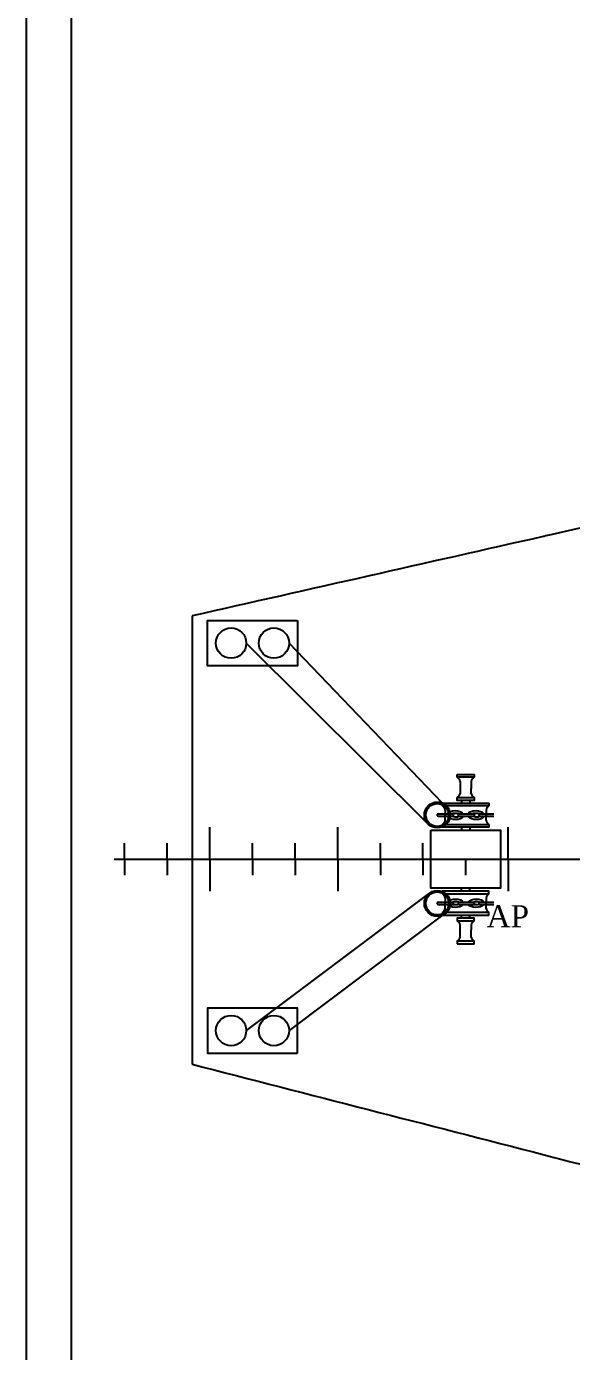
# Model space of a CAD drawing. Header units: millimetres. Extents: x 2592 to 2762, y 1632 to 1753.
# Drawn here: x 2591.74 to 2603.83, y 1656.98 to 1686.37 of the extents above; entities that cross this region are included whole.
import ezdxf

# ---------------------------------------------------------------- set-up
doc = ezdxf.new("R2010")
doc.units = ezdxf.units.MM
for name, color, linetype in [('-1', 7, 'Continuous'), ('15', 7, 'Continuous'), ('Layer3', 7, 'Continuous')]:
    doc.layers.add(name, color=color, linetype=linetype)
doc.styles.add('ASU', font='isocp.shx', dxfattribs={"height": 0.005})

msp = doc.modelspace()

# ---------------------------------------------------------------- linework, layer by layer
at = {"layer": '-1', "color": 7}
for points in [[(2761.939, 1631.918), (2591.739, 1631.918), (2591.739, 1752.718), (2761.939, 1752.718)], [(2760.939, 1632.918), (2592.739, 1632.918), (2592.739, 1751.718), (2760.939, 1751.718)]]:
    msp.add_lwpolyline(points, close=True, dxfattribs=at)
for p, q in [((2600.669, 1668.664), (2596.615, 1672.693)), ((2600.966, 1669.147), (2597.566, 1672.693)), ((2601.359, 1669.628), (2601.359, 1669.362)), ((2601.605, 1669.628), (2601.605, 1669.469)), ((2601.605, 1669.362), (2601.605, 1669.469)), ((2601.029, 1668.993), (2601.029, 1668.879)), ((2601.392, 1669.207), (2601.392, 1669.147)), ((2601.572, 1669.207), (2601.572, 1669.147)), ((2601.935, 1668.993), (2601.935, 1668.879)), ((2601.029, 1668.764), (2601.029, 1668.879)), ((2601.935, 1668.764), (2601.935, 1668.879)), ((2595.809, 1668.256), (2595.809, 1668.609)), ((2598.645, 1668.256), (2598.645, 1668.609)), ((2601.392, 1668.61), (2601.392, 1668.546)), ((2601.572, 1668.61), (2601.572, 1668.546)), ((2602.428, 1668.256), (2602.428, 1668.609)), ((2593.917, 1667.902), (2593.917, 1668.256)), ((2594.863, 1667.902), (2594.863, 1668.256)), ((2595.809, 1667.902), (2595.809, 1668.256)), ((2595.809, 1667.902), (2595.809, 1668.256)), ((2596.754, 1667.902), (2596.754, 1668.256)), ((2597.7, 1667.902), (2597.7, 1668.256)), ((2598.645, 1667.902), (2598.645, 1668.256)), ((2599.591, 1667.902), (2599.591, 1668.256)), ((2600.536, 1667.902), (2600.536, 1668.256)), ((2602.428, 1667.902), (2602.428, 1668.256)), ((2593.917, 1667.902), (2593.917, 1667.548)), ((2594.863, 1667.902), (2594.863, 1667.548)), ((2595.809, 1667.902), (2595.809, 1667.548)), ((2595.809, 1667.902), (2595.809, 1667.548)), ((2596.754, 1667.902), (2596.754, 1667.548)), ((2597.7, 1667.902), (2597.7, 1667.548)), ((2598.645, 1667.902), (2598.645, 1667.548)), ((2599.591, 1667.902), (2599.591, 1667.548)), ((2600.536, 1667.902), (2600.536, 1667.548)), ((2601.482, 1667.902), (2601.482, 1667.548)), ((2602.428, 1667.902), (2602.428, 1667.548)), ((2595.809, 1667.548), (2595.809, 1667.195)), ((2598.645, 1667.548), (2598.645, 1667.195)), ((2602.428, 1667.548), (2602.428, 1667.195)), ((2601.392, 1667.194), (2601.392, 1667.258)), ((2601.572, 1667.194), (2601.572, 1667.258)), ((2600.669, 1667.14), (2596.615, 1664.101)), ((2601.029, 1667.04), (2601.029, 1666.925)), ((2601.029, 1666.811), (2601.029, 1666.925)), ((2601.935, 1667.04), (2601.935, 1666.925)), ((2601.935, 1666.811), (2601.935, 1666.925)), ((2600.966, 1666.657), (2597.566, 1664.101)), ((2601.392, 1666.597), (2601.392, 1666.657)), ((2601.572, 1666.597), (2601.572, 1666.657)), ((2601.359, 1666.176), (2601.359, 1666.442)), ((2601.605, 1666.442), (2601.605, 1666.335)), ((2601.605, 1666.176), (2601.605, 1666.335))]:
    msp.add_line(p, q)
at = {"ltscale": 5}
for p, q in [((2600.854, 1668.879), (2600.854, 1668.883)), ((2600.879, 1668.908), (2601.19, 1668.908)), ((2600.879, 1668.853), (2601.19, 1668.853)), ((2601.215, 1668.883), (2601.215, 1668.879)), ((2601.314, 1668.879), (2601.314, 1668.883)), ((2601.34, 1668.908), (2601.65, 1668.908)), ((2601.34, 1668.853), (2601.65, 1668.853)), ((2601.676, 1668.883), (2601.676, 1668.879)), ((2601.772, 1668.879), (2601.772, 1668.883)), ((2601.798, 1668.908), (2602.108, 1668.908)), ((2601.798, 1668.908), (2602.108, 1668.908)), ((2601.798, 1668.908), (2602.108, 1668.908)), ((2601.798, 1668.853), (2602.108, 1668.853)), ((2601.798, 1668.853), (2602.108, 1668.853)), ((2601.798, 1668.853), (2602.108, 1668.853)), ((2593.688, 1667.902), (2702.658, 1667.902)), ((2600.854, 1666.925), (2600.854, 1666.921)), ((2600.879, 1666.951), (2601.19, 1666.951)), ((2600.879, 1666.896), (2601.19, 1666.896)), ((2601.215, 1666.921), (2601.215, 1666.925)), ((2601.314, 1666.925), (2601.314, 1666.921)), ((2601.34, 1666.951), (2601.65, 1666.951)), ((2601.34, 1666.896), (2601.65, 1666.896)), ((2601.676, 1666.921), (2601.676, 1666.925)), ((2601.772, 1666.925), (2601.772, 1666.921)), ((2601.798, 1666.951), (2602.108, 1666.951)), ((2601.798, 1666.951), (2602.108, 1666.951)), ((2601.798, 1666.951), (2602.108, 1666.951)), ((2601.798, 1666.896), (2602.108, 1666.896)), ((2601.798, 1666.896), (2602.108, 1666.896)), ((2601.798, 1666.896), (2602.108, 1666.896))]:
    msp.add_line(p, q, dxfattribs=at)
for points in [[(2597.754, 1673.193), (2597.754, 1672.193), (2595.754, 1672.193), (2595.754, 1673.193)], [(2601.296, 1669.782), (2601.668, 1669.782), (2601.668, 1669.719), (2601.296, 1669.719)], [(2601.296, 1669.27), (2601.668, 1669.27), (2601.668, 1669.207), (2601.296, 1669.207)], [(2601.329, 1669.27), (2601.329, 1669.27), (2601.329, 1669.27), (2601.329, 1669.27)], [(2600.966, 1669.147), (2601.998, 1669.147), (2601.998, 1669.084), (2600.966, 1669.084)], [(2600.966, 1668.673), (2601.998, 1668.673), (2601.998, 1668.61), (2600.966, 1668.61)], [(2600.71, 1668.546), (2602.254, 1668.546), (2602.255, 1667.258), (2600.71, 1667.258)], [(2600.966, 1667.131), (2601.998, 1667.131), (2601.998, 1667.194), (2600.966, 1667.194)], [(2600.966, 1666.657), (2601.998, 1666.657), (2601.998, 1666.72), (2600.966, 1666.72)], [(2601.296, 1666.534), (2601.668, 1666.534), (2601.668, 1666.597), (2601.296, 1666.597)], [(2601.329, 1666.534), (2601.329, 1666.534), (2601.329, 1666.534), (2601.329, 1666.534)], [(2601.296, 1666.022), (2601.668, 1666.022), (2601.668, 1666.085), (2601.296, 1666.085)], [(2597.754, 1663.601), (2597.754, 1664.601), (2595.754, 1664.601), (2595.754, 1663.601)]]:
    msp.add_lwpolyline(points, close=True)
for centre, radius in [((2596.279, 1672.693), 0.336), ((2597.229, 1672.693), 0.336), ((2600.854, 1668.883), 0.287), ((2600.854, 1668.883), 0.255), ((2600.854, 1666.921), 0.287), ((2600.854, 1666.921), 0.255), ((2596.279, 1664.101), 0.336), ((2597.229, 1664.101), 0.336)]:
    msp.add_circle(centre, radius)
for centre, start, end in [((2601.219, 1669.598), 11.7975, 57.3607), ((2601.745, 1669.598), 122.6393, 168.2025), ((2601.219, 1669.391), 302.6393, 348.2025), ((2601.745, 1669.391), 191.7975, 237.3607), ((2600.889, 1668.963), 11.7975, 57.3607), ((2602.075, 1668.963), 122.6393, 168.2025), ((2600.889, 1668.794), 302.6393, 348.2025), ((2602.075, 1668.794), 191.7975, 237.3607), ((2600.889, 1667.01), 11.7975, 57.3607), ((2602.075, 1667.01), 122.6393, 168.2025), ((2600.889, 1666.84), 302.6393, 348.2025), ((2602.075, 1666.84), 191.7975, 237.3607), ((2601.219, 1666.413), 11.7975, 57.3607), ((2601.745, 1666.413), 122.6393, 168.2025), ((2601.219, 1666.205), 302.6393, 348.2025), ((2601.745, 1666.205), 191.7975, 237.3607)]:
    msp.add_arc(centre, 0.143, start, end)
for centre, start, end in [((2600.879, 1668.883), 90, 180), ((2600.879, 1668.879), 180, 270), ((2601.19, 1668.883), 0, 90), ((2601.19, 1668.879), 270, 0), ((2601.34, 1668.883), 90, 180), ((2601.34, 1668.879), 180, 270), ((2601.65, 1668.883), 0, 90), ((2601.65, 1668.879), 270, 0), ((2601.798, 1668.883), 90, 180), ((2601.798, 1668.879), 180, 270), ((2600.879, 1666.925), 90, 180), ((2600.879, 1666.921), 180, 270), ((2601.19, 1666.925), 0, 90), ((2601.19, 1666.921), 270, 0), ((2601.34, 1666.925), 90, 180), ((2601.34, 1666.921), 180, 270), ((2601.65, 1666.925), 0, 90), ((2601.65, 1666.921), 270, 0), ((2601.798, 1666.925), 90, 180), ((2601.798, 1666.921), 180, 270)]:
    msp.add_arc(centre, 0.0257, start, end, dxfattribs=at)
for centre, start_param, end_param in [((2601.255, 1668.879), 3.502989, 6.01526), ((2601.713, 1668.879), 3.502989, 6.01526), ((2601.255, 1668.879), 0.33636, 2.898704), ((2601.713, 1668.879), 0.33636, 2.898704)]:
    msp.add_ellipse(centre, major_axis=(-0.181, 0.004), ratio=0.512721, start_param=start_param, end_param=end_param, dxfattribs=at)
at = {"ltscale": 5, "extrusion": (0, 0, -1)}
for centre, start_param, end_param in [((2601.255, 1666.924), 3.502989, 6.01526), ((2601.255, 1666.924), 0.33636, 2.898704), ((2601.713, 1666.924), 3.502989, 6.01526), ((2601.713, 1666.924), 0.33636, 2.898704)]:
    msp.add_ellipse(centre, major_axis=(-0.181, -0.004), ratio=0.512721, start_param=start_param, end_param=end_param, dxfattribs=at)
at = {"ltscale": 5}
for points, knots in [([(2601.329, 1668.906), (2601.295, 1668.916), (2601.249, 1668.92), (2601.2, 1668.913), (2601.19, 1668.911), (2601.181, 1668.908)], [4.205868, 4.205868, 4.205868, 4.205868, 5.01521, 5.01521, 5.235958, 5.235958, 5.235958, 5.235958]), ([(2601.183, 1668.853), (2601.217, 1668.843), (2601.262, 1668.839), (2601.313, 1668.846), (2601.326, 1668.849), (2601.337, 1668.853)], [1.077633, 1.077633, 1.077633, 1.077633, 1.873617, 1.873617, 2.158964, 2.158964, 2.158964, 2.158964]), ([(2601.786, 1668.906), (2601.753, 1668.916), (2601.707, 1668.92), (2601.658, 1668.913), (2601.648, 1668.911), (2601.639, 1668.908)], [4.205868, 4.205868, 4.205868, 4.205868, 5.01521, 5.01521, 5.235958, 5.235958, 5.235958, 5.235958]), ([(2601.641, 1668.853), (2601.675, 1668.843), (2601.719, 1668.839), (2601.771, 1668.846), (2601.784, 1668.849), (2601.795, 1668.853)], [1.077633, 1.077633, 1.077633, 1.077633, 1.873617, 1.873617, 2.158964, 2.158964, 2.158964, 2.158964]), ([(2601.329, 1666.898), (2601.295, 1666.888), (2601.249, 1666.884), (2601.2, 1666.891), (2601.19, 1666.893), (2601.181, 1666.896)], [4.205868, 4.205868, 4.205868, 4.205868, 5.01521, 5.01521, 5.235958, 5.235958, 5.235958, 5.235958]), ([(2601.183, 1666.951), (2601.217, 1666.961), (2601.262, 1666.965), (2601.313, 1666.958), (2601.326, 1666.955), (2601.337, 1666.951)], [1.077633, 1.077633, 1.077633, 1.077633, 1.873617, 1.873617, 2.158964, 2.158964, 2.158964, 2.158964]), ([(2601.786, 1666.898), (2601.753, 1666.888), (2601.707, 1666.884), (2601.658, 1666.891), (2601.648, 1666.893), (2601.639, 1666.896)], [4.205868, 4.205868, 4.205868, 4.205868, 5.01521, 5.01521, 5.235958, 5.235958, 5.235958, 5.235958]), ([(2601.641, 1666.951), (2601.675, 1666.961), (2601.719, 1666.965), (2601.771, 1666.958), (2601.784, 1666.955), (2601.795, 1666.951)], [1.077633, 1.077633, 1.077633, 1.077633, 1.873617, 1.873617, 2.158964, 2.158964, 2.158964, 2.158964])]:
    msp.add_open_spline(points, degree=3, knots=knots, dxfattribs=at)
at = {"layer": '15'}
for points, knots in [([(2625.668, 1678.414), (2624.058, 1678.307), (2615.757, 1677.662), (2609.541, 1676.486), (2603.273, 1675.073), (2603.223, 1675.061), (2603.223, 1675.061), (2603.223, 1675.061), (2603.223, 1675.061), (2603.216, 1675.06), (2603.209, 1675.058), (2603.202, 1675.057), (2600.607, 1674.471), (2598.012, 1673.884), (2595.418, 1673.298)], [108.608364, 108.608364, 108.608364, 108.608364, 113.022213, 131.901749, 132.05433, 132.05433, 132.05433, 132.054424, 132.054424, 132.054424, 132.075468, 132.075468, 132.075468, 139.940798, 139.940798, 139.940798, 139.940798]), ([(2595.418, 1663.354), (2598.019, 1662.685), (2600.621, 1662.016), (2603.223, 1661.347), (2603.524, 1661.269), (2603.826, 1661.191), (2604.128, 1661.114), (2604.144, 1661.11), (2604.16, 1661.106), (2604.176, 1661.102), (2610.698, 1659.425), (2616.638, 1658.35), (2624.021, 1657.662), (2625.668, 1657.529)], [150.649723, 150.649723, 150.649723, 150.649723, 157.503384, 157.503384, 157.503384, 158.298436, 158.298436, 158.298436, 158.340154, 158.340154, 158.340154, 175.533876, 180.329085, 180.329085, 180.329085, 180.329085])]:
    msp.add_open_spline(points, degree=3, knots=knots, dxfattribs=at)
at = {"layer": 'Layer3', "color": 7}
msp.add_line((2595.418, 1673.298), (2595.418, 1663.354), dxfattribs=at)

# ---------------------------------------------------------------- texts
at = {"insert": (2602.418, 1666.637), "char_height": 0.48854, "width": 4.98215, "attachment_point": 5, "style": 'ASU'}
msp.add_mtext('{\\fTimes New Roman|b0|i0|c0|p18;AP}', dxfattribs=at)

doc.saveas('drawing.dxf')
